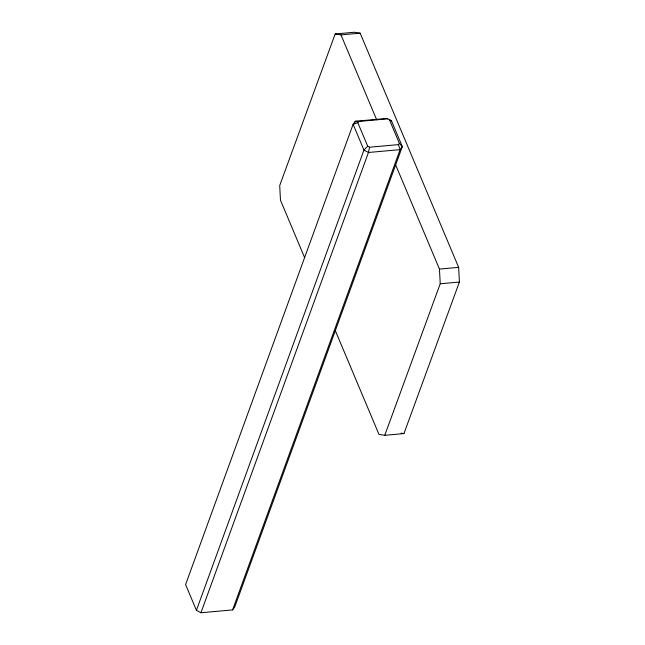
<?xml version="1.0" encoding="UTF-8"?>
<svg xmlns="http://www.w3.org/2000/svg" width="645" height="645" viewBox="0 0 645 645"><rect width="100%" height="100%" fill="white"/><g stroke="black" fill="none" stroke-linecap="round" stroke-linejoin="round"><path stroke-width="0.97" d="M391.475 120.849L389.475 119.865L399.36 143.359L398.441 144.617L369.569 147.213L368.448 152.486L200.934 612.75L196.427 610.323L185.599 584.555L353.113 124.3L355.322 121.26L386.968 118.422L391.475 120.849L402.311 146.609L234.796 606.872L232.587 609.904L200.934 612.75M354.629 123.155L355.322 121.26L358.741 121.453L387.613 118.857L386.968 118.422M196.427 610.323L363.949 150.059L367.706 146.205L357.822 122.711L358.741 121.453M232.587 609.904L400.102 149.648L402.311 146.609L399.36 143.359M335.327 330.643L378.962 434.391L384.767 435.31L403.947 433.585L459.401 282.05L458.643 267.353L360.152 33.169L354.347 32.25L335.166 33.975L279.712 185.51L280.47 200.208L304.625 257.645M384.767 435.31L440.221 283.768L439.463 269.078L395.651 164.91M357.822 122.711L353.113 124.3L363.949 150.059L368.448 152.486L400.102 149.648L398.441 144.617M335.166 33.975L340.971 34.895L360.152 33.169M439.463 269.078L458.643 267.353M440.221 283.768L459.401 282.05M401.045 433.126L403.947 433.585M367.706 146.205L369.569 147.213M340.971 34.895L376.672 119.776"/></g></svg>
